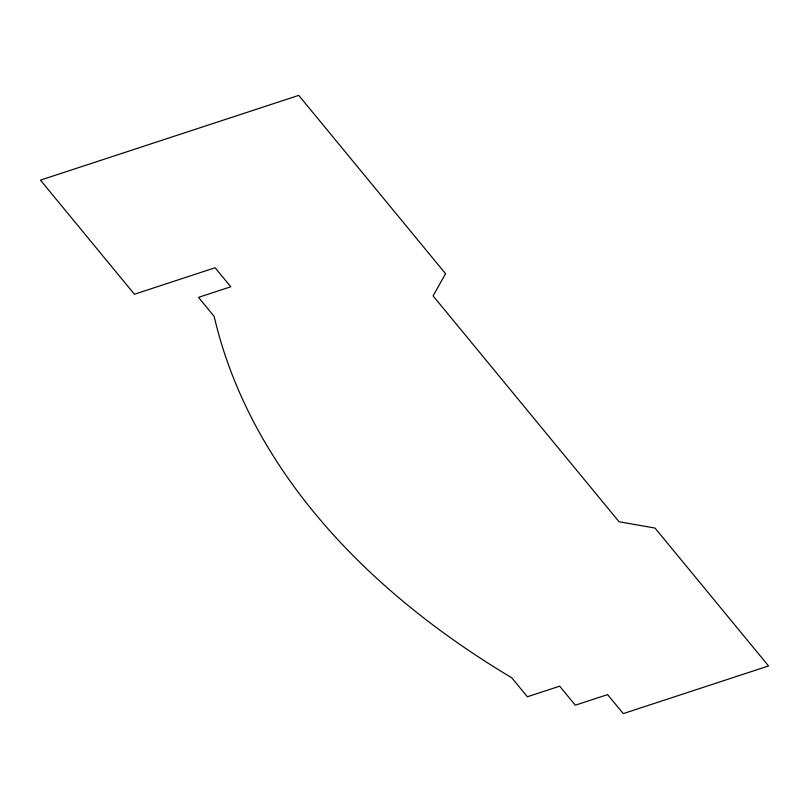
<?xml version="1.0" encoding="UTF-8"?>
<svg xmlns="http://www.w3.org/2000/svg" width="809" height="809" viewBox="0 0 809 809"><rect width="100%" height="100%" fill="white"/><g stroke="black" fill="none" stroke-linecap="round" stroke-linejoin="round"><path stroke-width="1.21" d="M445.557 273.685L433.088 295.892L619.057 521.744L655.017 528.065L768.55 665.949L623.264 713.619L607.599 694.607L575.31 705.195L559.656 686.174L527.367 696.771L511.713 677.75A1107.45 669.559 -3.1 0 1 214.163 316.39L198.498 297.368L230.787 286.78L215.123 267.759L134.415 294.243L40.45 180.134L298.743 95.381L445.557 273.685"/></g></svg>
